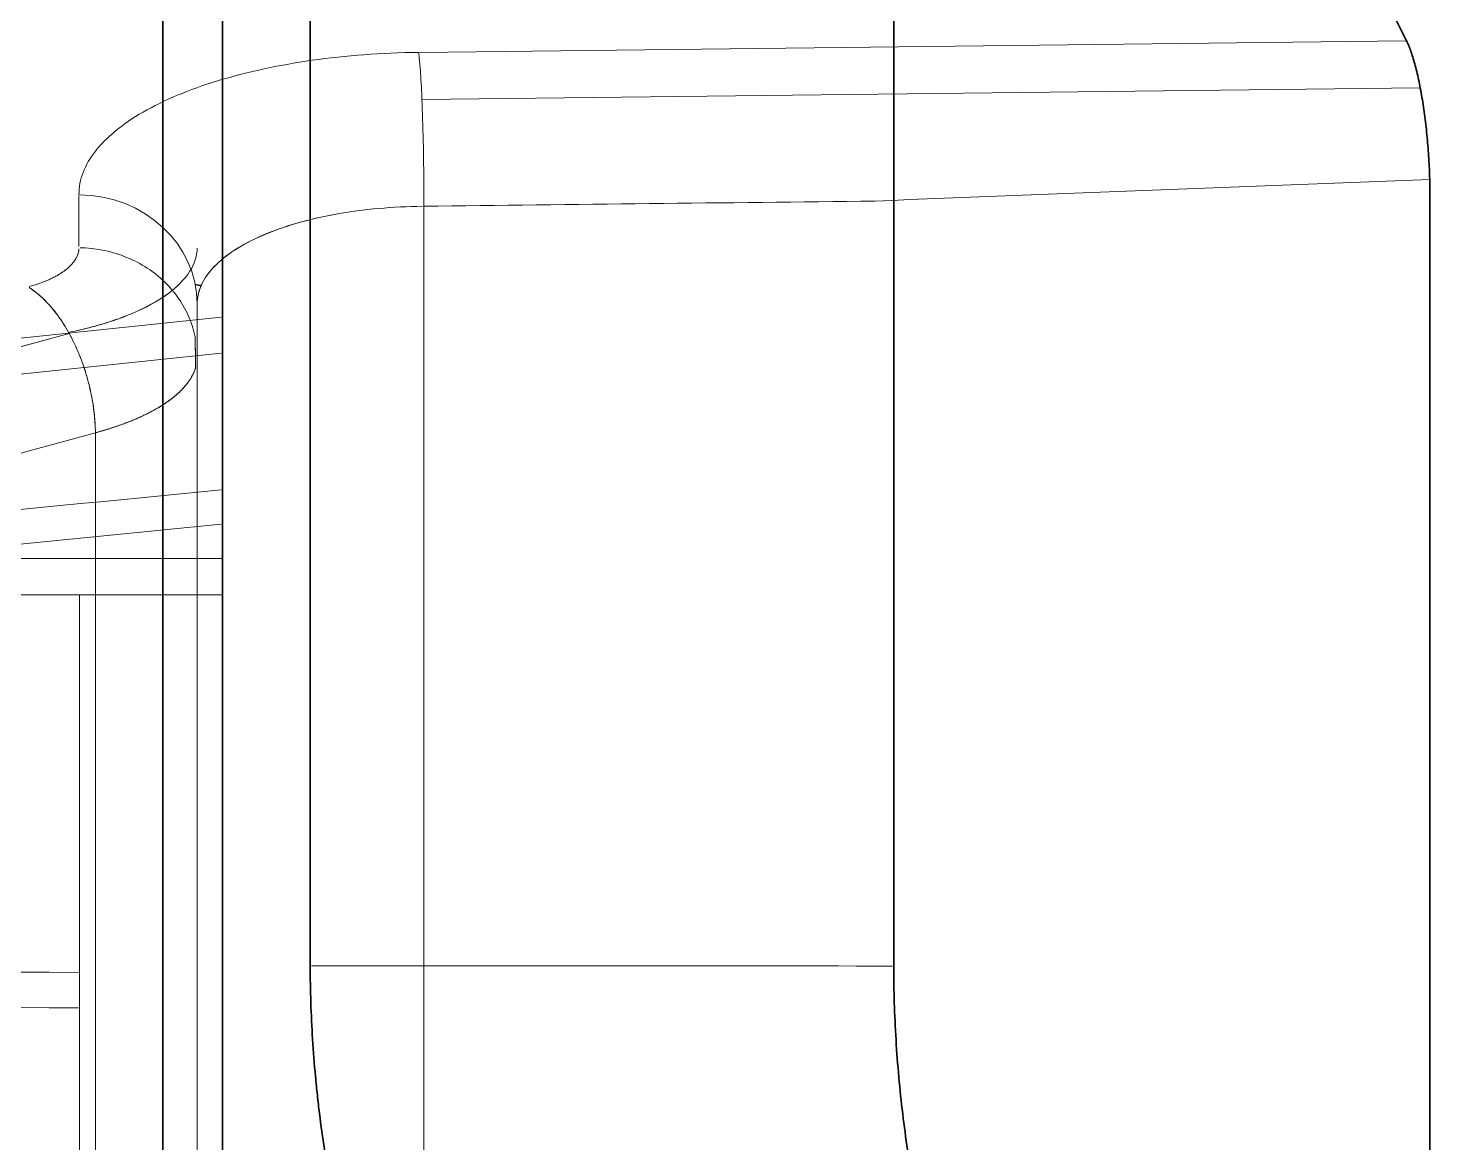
# Model space of a CAD drawing. Header units: millimetres. Extents: x 261 to 3841, y 268 to 4746.
# Drawn here: x 735.13 to 741.03, y 489.59 to 494.28 of the extents above; entities that cross this region are included whole.
import ezdxf
from ezdxf.lldxf.tags import DXFTag

# ---------------------------------------------------------------- set-up
doc = ezdxf.new("R2010")
doc.units = ezdxf.units.MM
doc.layers.add('110', color=7, linetype='Continuous', true_color=0xffffff)
doc.layers.add('20', color=7, linetype='Continuous', true_color=0xffffff)
tags = doc.linetypes.add('DASHED', pattern=[25.72, 12.86, -12.86]).pattern_tags.tags
tags[6:7] = [DXFTag(74, 4), DXFTag(75, 0), DXFTag(340, '0'), DXFTag(46, 0.0), DXFTag(50, 0.0), DXFTag(44, 0.0), DXFTag(45, 0.0)]
tags[4:5] = [DXFTag(74, 4), DXFTag(75, 0), DXFTag(340, '0'), DXFTag(46, 0.0), DXFTag(50, 0.0), DXFTag(44, 0.0), DXFTag(45, 0.0)]

msp = doc.modelspace()

# ---------------------------------------------------------------- linework, layer by layer
at = {"layer": '110', "color": 7, "linetype": 'Continuous', "lineweight": 35}
msp.add_line((735.7007, 593.1905), (735.7007, 299.1905), dxfattribs=at)
at = {"layer": '20', "color": 7, "linetype": 'Continuous', "lineweight": 35}
for p, q in [((735.9507, 422.4925), (735.9507, 505.4862)), ((736.3203, 490.3325), (736.3203, 496.3445)), ((738.774, 496.2673), (738.774, 490.3315)), ((741.029, 493.64), (741.029, 487.4086))]:
    msp.add_line(p, q, dxfattribs=at)
at = {"layer": '20', "color": 7, "linetype": 'DASHED', "lineweight": 13}
for p, q in [((740.9255, 494.2222), (736.7813, 494.1741)), ((736.7813, 494.1741), (740.9255, 494.2222)), ((736.7903, 493.9754), (740.9882, 494.0243)), ((735.3477, 493.3575), (735.3477, 493.5702)), ((735.3477, 493.5702), (735.3477, 493.3575)), ((736.7974, 487.3198), (736.7974, 493.5266)), ((736.7974, 493.5266), (736.7974, 487.3198)), ((735.845, 493.3459), (735.845, 493.3512)), ((735.845, 492.8934), (735.845, 493.1162)), ((735.845, 493.1162), (735.845, 492.8934)), ((735.845, 487.113), (735.845, 493.1162)), ((735.9457, 493.0606), (730.6371, 492.5027)), ((716.663, 487.8528), (735.3064, 492.9921)), ((735.3064, 492.9921), (716.663, 487.8528)), ((730.6371, 492.3511), (735.9457, 492.9091)), ((735.417, 492.5742), (735.417, 486.8116)), ((735.417, 486.8116), (735.417, 492.5742)), ((735.3507, 490.1558), (735.3507, 471.8378))]:
    msp.add_line(p, q, dxfattribs=at)
for centre, major_axis, ratio, start_param, end_param in [((736.7711, 493.715), (0.0058, -0.5025), 0.051764, 1.185836, 2.722105), ((736.7711, 493.715), (-0.0058, 0.5025), 0.051764, 4.327426, 5.863757), ((735.3425, 493.1162), (0.5025, 0), 0.913545, 0, 1.560297), ((735.3425, 493.1162), (0.5025, 0), 0.913545, 6.283183, 7.843486)]:
    msp.add_ellipse(centre, major_axis=major_axis, ratio=ratio, start_param=start_param, end_param=end_param, dxfattribs=at)
for points, degree in [([(717.0005, 493.2277), (723.1393, 495.7056), (729.2782, 498.1836), (735.417, 500.6616)], 3), ([(735.417, 500.6615), (729.2782, 498.1836), (723.1393, 495.7056), (717.0005, 493.2277)], 3), ([(735.417, 495.4141), (729.2782, 493.603), (723.1393, 491.7918), (717.0005, 489.9807)], 3), ([(717.0005, 489.9807), (723.1393, 491.7918), (729.2782, 493.603), (735.417, 495.4141)], 3), ([(738.6952, 493.5488), (739.4731, 493.5792), (740.2511, 493.6096), (741.029, 493.64)], 3), ([(736.7974, 493.5266), (737.43, 493.534), (738.0626, 493.5414), (738.6952, 493.5488)], 3), ([(735.8363, 493.1977), (735.8628, 493.1916)], 1), ([(735.837, 493.1977), (735.8635, 493.1933)], 1), ([(735.8613, 493.1922), (735.8505, 493.1672), (735.845, 493.1417), (735.845, 493.1162)], 3), ([(735.8381, 492.8421), (735.8365, 492.9797)], 1), ([(735.8382, 492.8421), (735.8366, 492.9792)], 1), ([(717.0005, 487.4996), (723.1393, 489.1911), (729.2782, 490.8827), (735.417, 492.5742)], 3), ([(735.417, 492.5742), (729.2782, 490.8827), (723.1393, 489.1911), (717.0005, 487.4996)], 3), ([(730.5332, 491.7984), (732.3376, 491.9773), (734.1417, 492.156), (735.9457, 492.3346)], 3), ([(735.9457, 492.1896), (734.1417, 492.011), (732.3376, 491.8322), (730.5332, 491.6534)], 3), ([(731.3946, 490.3194), (732.7127, 490.3148), (734.0298, 490.31), (735.3457, 490.3049)], 3), ([(736.3254, 490.3325), (737.1399, 490.3322), (737.9544, 490.3318), (738.7689, 490.3315)], 3), ([(735.3457, 490.1558), (734.0297, 490.1609), (732.7127, 490.1657), (731.3946, 490.1702)], 3)]:
    msp.add_open_spline(points, degree=degree, dxfattribs=at)
for points, knots in [([(707.4413, 494.1326), (708.5504, 494.3781), (709.6772, 494.6109), (711.3913, 494.9411), (711.9672, 495.048), (713.1261, 495.2556), (713.7091, 495.3563), (714.8813, 495.5518), (715.4706, 495.6466), (716.6551, 495.8301), (717.2503, 495.9187), (718.4466, 496.0896), (719.0477, 496.1719), (720.2552, 496.33), (720.8616, 496.4059), (721.7752, 496.5148), (722.0804, 496.5503), (722.6919, 496.6206), (722.9983, 496.6555), (723.4578, 496.7081), (723.611, 496.7257), (723.9172, 496.7611), (724.0703, 496.7789), (724.5292, 496.8324), (724.8348, 496.8684), (725.7514, 496.976), (726.3619, 497.0475), (727.2804, 497.1497), (727.5869, 497.183), (728.2015, 497.247), (728.5094, 497.2778), (729.127, 497.3365), (729.4367, 497.3644), (730.0577, 497.4171), (730.3691, 497.4419), (731.3056, 497.5119), (731.9331, 497.5525), (733.1927, 497.6238), (733.8247, 497.6545), (735.0898, 497.7083), (735.7229, 497.7315), (736.3568, 497.7518)], [0, 0, 0, 0, 0.124857, 0.124857, 0.18738, 0.18738, 0.249902, 0.249902, 0.312425, 0.312425, 0.374947, 0.374947, 0.43747, 0.43747, 0.499992, 0.499992, 0.531253, 0.531253, 0.562515, 0.562515, 0.578145, 0.578145, 0.593776, 0.593776, 0.625037, 0.625037, 0.68756, 0.68756, 0.718821, 0.718821, 0.750082, 0.750082, 0.781343, 0.781343, 0.812605, 0.812605, 0.875127, 0.875127, 0.937649, 0.937649, 1, 1, 1, 1]), ([(736.3568, 497.7518), (735.7229, 497.7314), (735.0898, 497.7083), (733.8247, 497.6544), (733.1927, 497.6237), (731.9332, 497.5525), (731.3056, 497.5118), (730.3691, 497.4419), (730.0578, 497.417), (729.4367, 497.3643), (729.1271, 497.3364), (728.5095, 497.2777), (728.2015, 497.2469), (727.587, 497.1829), (727.2804, 497.1497), (726.6681, 497.0816), (726.3624, 497.0466), (725.7513, 496.9759), (725.4459, 496.9401), (724.8349, 496.8683), (724.5293, 496.8324), (723.9174, 496.761), (723.611, 496.7256), (722.9983, 496.6554), (722.692, 496.6206), (722.0804, 496.5503), (721.7752, 496.5148), (721.1662, 496.4421), (720.8624, 496.405), (720.2559, 496.3292), (719.9534, 496.2905), (719.0477, 496.1719), (718.4467, 496.0896), (717.2504, 495.9187), (716.6551, 495.83), (715.4706, 495.6466), (714.8814, 495.5518), (713.7091, 495.3563), (713.1261, 495.2556), (711.9672, 495.048), (711.3914, 494.9411), (709.6772, 494.6109), (708.5504, 494.3781), (707.4413, 494.1326)], [0, 0, 0, 0, 0.062351, 0.062351, 0.124873, 0.124873, 0.187395, 0.187395, 0.218657, 0.218657, 0.249918, 0.249918, 0.281179, 0.281179, 0.31244, 0.31244, 0.343702, 0.343702, 0.374963, 0.374963, 0.406224, 0.406224, 0.437485, 0.437485, 0.468747, 0.468747, 0.500008, 0.500008, 0.531269, 0.531269, 0.56253, 0.56253, 0.625053, 0.625053, 0.687575, 0.687575, 0.750098, 0.750098, 0.81262, 0.81262, 0.875143, 0.875143, 1, 1, 1, 1]), ([(735.3477, 493.5752), (735.3478, 493.6395), (735.3948, 493.7609), (735.5987, 493.9287), (735.9157, 494.0616), (736.3218, 494.1495), (736.6186, 494.1722), (736.7762, 494.174)], [0, 0, 0, 0, 0.199973, 0.39998, 0.599987, 0.799993, 1, 1, 1, 1]), ([(741.029, 493.5761), (741.029, 493.591), (741.0288, 493.6062), (741.0283, 493.6343), (741.0279, 493.6472), (741.0274, 493.6601)], [0, 0, 0, 0, 0.551344, 0.551344, 1, 1, 1, 1]), ([(735.845, 493.1162), (735.845, 493.143), (735.851, 493.1698), (735.8749, 493.2223), (735.8929, 493.2479), (735.9399, 493.2971), (735.969, 493.3207), (736.0374, 493.3649), (736.0767, 493.3856), (736.1642, 493.4233), (736.2123, 493.4404), (736.3156, 493.4702), (736.3708, 493.483), (736.4864, 493.5038), (736.5469, 493.5119), (736.669, 493.5229), (736.7306, 493.5259), (736.7923, 493.5265)], [0, 0, 0, 0, 0.125413, 0.125413, 0.250827, 0.250827, 0.37624, 0.37624, 0.501654, 0.501654, 0.627067, 0.627067, 0.752481, 0.752481, 0.877894, 0.877894, 1, 1, 1, 1]), ([(736.7923, 493.5265), (736.7307, 493.5259), (736.6692, 493.5229), (736.5473, 493.512), (736.487, 493.5039), (736.3717, 493.4831), (736.3165, 493.4704), (736.2132, 493.4406), (736.165, 493.4236), (736.0775, 493.3859), (736.0381, 493.3653), (735.9695, 493.321), (735.9403, 493.2975), (735.893, 493.2482), (735.8751, 493.2225), (735.8625, 493.1949), (735.8619, 493.1935), (735.8613, 493.1922)], [0, 0, 0, 0, 0.138627, 0.138627, 0.281008, 0.281008, 0.42339, 0.42339, 0.565771, 0.565771, 0.708153, 0.708153, 0.850535, 0.850535, 0.992916, 0.992916, 1, 1, 1, 1]), ([(735.3041, 492.9962), (735.3285, 493.0012), (735.3524, 493.0065), (735.448, 493.0301), (735.513, 493.0513), (735.6287, 493.1001), (735.6794, 493.1278), (735.7605, 493.1869), (735.7923, 493.2191), (735.8338, 493.2844), (735.8444, 493.3174), (735.8449, 493.3512)], [0, 0, 0, 0, 0.075725, 0.075725, 0.30816, 0.30816, 0.540595, 0.540595, 0.77303, 0.77303, 1, 1, 1, 1]), ([(735.3527, 493.3524), (735.3837, 493.3518), (735.4147, 493.3486), (735.477, 493.3367), (735.5083, 493.3278), (735.5685, 493.3045), (735.5973, 493.2902), (735.6514, 493.2567), (735.6767, 493.2375), (735.7226, 493.1951), (735.7433, 493.1718), (735.7794, 493.1221), (735.7948, 493.0956), (735.8196, 493.0404), (735.8291, 493.0117), (735.8361, 492.9791), (735.8368, 492.9758), (735.8374, 492.9725)], [0, 0, 0, 0, 0.134378, 0.134378, 0.275996, 0.275996, 0.417614, 0.417614, 0.559232, 0.559232, 0.70085, 0.70085, 0.842468, 0.842468, 0.984086, 0.984086, 1, 1, 1, 1]), ([(735.8375, 492.972), (735.8369, 492.9755), (735.8362, 492.9789), (735.8291, 493.0117), (735.8196, 493.0404), (735.7948, 493.0956), (735.7794, 493.1221), (735.7433, 493.1718), (735.7226, 493.1951), (735.6767, 493.2375), (735.6514, 493.2567), (735.5973, 493.2902), (735.5685, 493.3045), (735.5083, 493.3278), (735.477, 493.3367), (735.4147, 493.3486), (735.3837, 493.3518), (735.3527, 493.3524)], [0, 0, 0, 0, 0.01668, 0.01668, 0.158188, 0.158188, 0.299695, 0.299695, 0.441203, 0.441203, 0.582711, 0.582711, 0.724218, 0.724218, 0.865726, 0.865726, 1, 1, 1, 1]), ([(735.417, 492.5742), (735.4167, 492.6039), (735.4146, 492.6346), (735.4069, 492.6967), (735.4014, 492.7282), (735.387, 492.7907), (735.3781, 492.8218), (735.3575, 492.8824), (735.3457, 492.9119), (735.3196, 492.9684), (735.3053, 492.9953), (735.2747, 493.0455), (735.2584, 493.0689), (735.2244, 493.111), (735.2067, 493.1299), (735.172, 493.1612), (735.155, 493.1741), (735.138, 493.1845)], [0, 0, 0, 0, 0.126221, 0.126221, 0.252441, 0.252441, 0.378662, 0.378662, 0.504883, 0.504883, 0.631104, 0.631104, 0.757324, 0.757324, 0.883545, 0.883545, 1, 1, 1, 1]), ([(735.417, 492.5742), (735.4167, 492.6011), (735.415, 492.6298), (735.408, 492.6897), (735.4028, 492.7209), (735.3887, 492.7841), (735.3799, 492.8162), (735.3587, 492.8794), (735.3464, 492.9105), (735.319, 492.9698), (735.3039, 492.998), (735.272, 493.0498), (735.2551, 493.0734), (735.2207, 493.1153), (735.2032, 493.1335), (735.17, 493.1629), (735.1543, 493.1745), (735.139, 493.184)], [0, 0, 0, 0, 0.126352, 0.126352, 0.252705, 0.252705, 0.379057, 0.379057, 0.50541, 0.50541, 0.631762, 0.631762, 0.758115, 0.758115, 0.884467, 0.884467, 1, 1, 1, 1]), ([(735.7407, 493.1734), (735.7342, 493.168), (735.7273, 493.1628), (735.6797, 493.1281), (735.6293, 493.1004), (735.5136, 493.0515), (735.4488, 493.0304), (735.3533, 493.0067), (735.3289, 493.0013), (735.3041, 492.9963)], [0, 0, 0, 0, 0.069874, 0.069874, 0.469003, 0.469003, 0.868132, 0.868132, 1, 1, 1, 1]), ([(735.417, 492.5742), (735.4199, 492.575), (735.4258, 492.5766), (735.4345, 492.579), (735.4432, 492.5815), (735.4519, 492.584), (735.4606, 492.5866), (735.4692, 492.5893), (735.4778, 492.592), (735.4864, 492.5947), (735.4949, 492.5975), (735.5034, 492.6003), (735.5119, 492.6032), (735.5203, 492.6062), (735.5286, 492.6092), (735.5369, 492.6122), (735.5452, 492.6153), (735.5534, 492.6185), (735.5616, 492.6217), (735.5697, 492.625), (735.5777, 492.6283), (735.5857, 492.6316), (735.5936, 492.6351), (735.6015, 492.6385), (735.6092, 492.6421), (735.6169, 492.6457), (735.6246, 492.6493), (735.6321, 492.653), (735.6396, 492.6567), (735.6469, 492.6605), (735.6542, 492.6644), (735.6614, 492.6683), (735.6686, 492.6722), (735.6756, 492.6763), (735.6825, 492.6803), (735.6893, 492.6844), (735.696, 492.6886), (735.7026, 492.6928), (735.7091, 492.6971), (735.7155, 492.7014), (735.7218, 492.7058), (735.7279, 492.7102), (735.7339, 492.7147), (735.7398, 492.7192), (735.7456, 492.7238), (735.7513, 492.7284), (735.7568, 492.7331), (735.7621, 492.7378), (735.7674, 492.7426), (735.7725, 492.7474), (735.7774, 492.7523), (735.7822, 492.7572), (735.7869, 492.7622), (735.7913, 492.7672), (735.7957, 492.7723), (735.7998, 492.7774), (735.8039, 492.7825), (735.8077, 492.7877), (735.8114, 492.7929), (735.8149, 492.7982), (735.8182, 492.8035), (735.8213, 492.8089), (735.8243, 492.8143), (735.8271, 492.8197), (735.8296, 492.8252), (735.832, 492.8307), (735.8342, 492.8362), (735.8363, 492.8418), (735.8379, 492.8469), (735.8389, 492.8502), (735.8392, 492.8517)], [0, 0, 0, 0, 0.012529, 0.025125, 0.037788, 0.050518, 0.063315, 0.076178, 0.089108, 0.102105, 0.115169, 0.128299, 0.141497, 0.154761, 0.168092, 0.18149, 0.194955, 0.208486, 0.222085, 0.23575, 0.249482, 0.263281, 0.277146, 0.291079, 0.305078, 0.319144, 0.333277, 0.347477, 0.361744, 0.376077, 0.390477, 0.404944, 0.419478, 0.434079, 0.448747, 0.463481, 0.478282, 0.49315, 0.508085, 0.523087, 0.538155, 0.553291, 0.568493, 0.583762, 0.599098, 0.614501, 0.62997, 0.645507, 0.66111, 0.67678, 0.692517, 0.70832, 0.724191, 0.740128, 0.756132, 0.772203, 0.788341, 0.804546, 0.820818, 0.837156, 0.853561, 0.870033, 0.886572, 0.903178, 0.919851, 0.93659, 0.953396, 0.970269, 0.987209, 1, 1, 1, 1]), ([(735.8392, 492.8516), (735.8392, 492.8514), (735.8384, 492.8485), (735.8366, 492.8428), (735.8337, 492.8346), (735.8303, 492.8265), (735.8265, 492.8184), (735.8223, 492.8105), (735.8177, 492.8026), (735.8127, 492.7948), (735.8073, 492.7871), (735.8016, 492.7795), (735.7955, 492.772), (735.789, 492.7646), (735.7823, 492.7572), (735.7751, 492.75), (735.7677, 492.7429), (735.76, 492.7359), (735.752, 492.729), (735.7436, 492.7222), (735.735, 492.7155), (735.7262, 492.7089), (735.717, 492.7024), (735.7076, 492.6961), (735.698, 492.6898), (735.6881, 492.6837), (735.6781, 492.6777), (735.6678, 492.6718), (735.6573, 492.666), (735.6466, 492.6603), (735.6357, 492.6547), (735.6246, 492.6493), (735.6134, 492.644), (735.602, 492.6387), (735.5904, 492.6336), (735.5787, 492.6287), (735.5669, 492.6238), (735.5549, 492.619), (735.5428, 492.6144), (735.5306, 492.6099), (735.5183, 492.6055), (735.5059, 492.6012), (735.4934, 492.597), (735.4809, 492.5929), (735.4682, 492.589), (735.4555, 492.5851), (735.4427, 492.5814), (735.4299, 492.5777), (735.4213, 492.5754), (735.417, 492.5742)], [0, 0, 0, 0, 0.001723, 0.026677, 0.051486, 0.076151, 0.100672, 0.125047, 0.149279, 0.173365, 0.197307, 0.221105, 0.244758, 0.268266, 0.29163, 0.31485, 0.337924, 0.360855, 0.38364, 0.406282, 0.428778, 0.45113, 0.473338, 0.495401, 0.517319, 0.539093, 0.560722, 0.582207, 0.603547, 0.624743, 0.645794, 0.666701, 0.687463, 0.70808, 0.728553, 0.748882, 0.769066, 0.789105, 0.809, 0.82875, 0.848356, 0.867817, 0.887134, 0.906306, 0.925334, 0.944217, 0.962956, 0.98155, 1, 1, 1, 1]), ([(735.3507, 492.0447), (735.1188, 492.0447), (734.8869, 492.0447), (734.5077, 492.0447), (734.3604, 492.0447), (734.2131, 492.0447)], [0, 0, 0, 0, 0.611624, 0.611624, 1, 1, 1, 1]), ([(735.3507, 492.0447), (735.4489, 492.0447), (735.5472, 492.0447), (735.7472, 492.0447), (735.8489, 492.0447), (735.9507, 492.0447)], [0, 0, 0, 0, 0.491295, 0.491295, 1, 1, 1, 1]), ([(734.2092, 491.8931), (734.6398, 491.8931), (735.0703, 491.8931), (735.6508, 491.8931), (735.8008, 491.8931), (735.9507, 491.8931)], [0, 0, 0, 0, 0.74174, 0.74174, 1, 1, 1, 1]), ([(735.3507, 491.8932), (735.3507, 491.8931), (735.3507, 491.8849), (735.3507, 491.8524), (735.3507, 491.828), (735.3507, 491.7783), (735.3507, 491.7595), (735.3507, 491.7277), (735.3507, 491.7164), (735.3507, 491.6929), (735.3507, 491.6805), (735.3507, 491.6418), (735.3507, 491.6137), (735.3507, 491.5526), (735.3507, 491.5195), (735.3507, 491.4658), (735.3507, 491.4473), (735.3507, 491.4086), (735.3507, 491.3885), (735.3507, 491.3263), (735.3507, 491.2824), (735.3507, 491.189), (735.3507, 491.1396), (735.3507, 491.0739), (735.3507, 491.0605), (735.3507, 491.0334), (735.3507, 491.0196), (735.3507, 490.978), (735.3507, 490.9497), (735.3507, 490.8632), (735.3507, 490.8033), (735.3507, 490.7253), (735.3507, 490.7096), (735.3507, 490.6777), (735.3507, 490.6617), (735.3507, 490.6135), (735.3507, 490.5812), (735.3507, 490.4841), (735.3507, 490.4188), (735.3507, 490.3365), (735.3507, 490.32), (735.3507, 490.2869), (735.3507, 490.2704), (735.3507, 490.2209), (735.3507, 490.1882), (735.3507, 490.1558)], [0, 0, 0, 0, 0.125, 0.125, 0.25, 0.25, 0.3125, 0.3125, 0.34375, 0.34375, 0.375, 0.375, 0.4375, 0.4375, 0.5, 0.5, 0.53125, 0.53125, 0.5625, 0.5625, 0.625, 0.625, 0.6875, 0.6875, 0.703125, 0.703125, 0.71875, 0.71875, 0.75, 0.75, 0.8125, 0.8125, 0.828125, 0.828125, 0.84375, 0.84375, 0.875, 0.875, 0.9375, 0.9375, 0.953125, 0.953125, 0.96875, 0.96875, 1, 1, 1, 1])]:
    msp.add_open_spline(points, degree=3, knots=knots, dxfattribs=at)
at = {"layer": '20', "color": 7, "linetype": 'Continuous', "lineweight": 35}
for points, knots in [([(739.2319, 497.0829), (739.3935, 496.8469), (739.5895, 496.5509), (739.7778, 496.2536), (739.8525, 496.1345), (739.8896, 496.075), (739.9997, 495.8962), (740.0719, 495.777), (740.4261, 495.1804), (740.6887, 494.7019), (740.9306, 494.2223)], [0, 0, 0, 0, 0.25, 0.3125, 0.3125, 0.375, 0.375, 0.5, 0.5, 1, 1, 1, 1]), ([(741.028, 493.6411), (741.0276, 493.6554), (741.0271, 493.67), (741.0258, 493.6992), (741.025, 493.7138), (741.0223, 493.7576), (741.02, 493.7868), (741.0158, 493.8308), (741.0143, 493.8455), (741.011, 493.8743), (741.0093, 493.8885), (741.0039, 493.9305), (740.9998, 493.9577), (740.9932, 493.9974), (740.9909, 494.0103), (740.9861, 494.0354), (740.9837, 494.0476), (740.9786, 494.0713), (740.976, 494.0828), (740.9707, 494.1049), (740.968, 494.1154), (740.9598, 494.1456), (740.9542, 494.1638), (740.9454, 494.1881), (740.9425, 494.1958), (740.9365, 494.2099), (740.9336, 494.2164), (740.9306, 494.2223)], [0, 0, 0, 0, 0.0625, 0.0625, 0.125, 0.125, 0.25, 0.25, 0.3125, 0.3125, 0.375, 0.375, 0.5, 0.5, 0.5625, 0.5625, 0.625, 0.625, 0.6875, 0.6875, 0.75, 0.75, 0.875, 0.875, 0.9375, 0.9375, 1, 1, 1, 1]), ([(736.792, 488.4752), (736.7628, 488.496), (736.7337, 488.526), (736.6905, 488.5845), (736.6761, 488.6063), (736.6546, 488.6424), (736.6474, 488.6551), (736.6333, 488.6814), (736.6262, 488.695), (736.5914, 488.7657), (736.5646, 488.83), (736.5325, 488.9202), (736.5262, 488.9388), (736.5136, 488.9769), (736.5074, 488.9965), (736.4892, 489.0562), (736.4659, 489.1386), (736.4446, 489.2267), (736.4293, 489.2951), (736.4244, 489.3182), (736.4147, 489.3652), (736.41, 489.3892), (736.3873, 489.5099), (736.3719, 489.6092), (736.3561, 489.737), (736.3531, 489.7627), (736.3475, 489.8146), (736.3448, 489.8407), (736.3375, 489.9193), (736.3334, 489.9715), (736.3237, 490.1273), (736.3203, 490.2304), (736.3203, 490.3325)], [0, 0, 0, 0, 0.125, 0.125, 0.1875, 0.1875, 0.21875, 0.21875, 0.25, 0.25, 0.375, 0.375, 0.40625, 0.40625, 0.4375, 0.4375, 0.5, 0.5625, 0.5625, 0.59375, 0.59375, 0.625, 0.625, 0.75, 0.75, 0.78125, 0.78125, 0.8125, 0.8125, 0.875, 0.875, 1, 1, 1, 1]), ([(738.774, 490.3315), (738.774, 490.2294), (738.7772, 490.1257), (738.7869, 489.9679), (738.7908, 489.9156), (738.8002, 489.8121), (738.8111, 489.7094), (738.8247, 489.6084), (738.8361, 489.5333), (738.84, 489.5083), (738.8482, 489.459), (738.8525, 489.4347), (738.8744, 489.3149), (738.894, 489.2243), (738.9212, 489.1174), (738.9267, 489.0963), (738.9381, 489.0549), (738.9439, 489.0344), (738.9616, 488.9746), (738.9738, 488.9367), (739.011, 488.8287), (739.037, 488.7644), (739.0709, 488.6934), (739.0778, 488.6796), (739.0916, 488.6532), (739.0985, 488.6406), (739.1194, 488.6045), (739.1333, 488.5828), (739.1753, 488.5242), (739.2035, 488.4942), (739.2319, 488.4733)], [0, 0, 0, 0, 0.125, 0.125, 0.1875, 0.1875, 0.25, 0.3125, 0.3125, 0.34375, 0.34375, 0.375, 0.375, 0.5, 0.5, 0.53125, 0.53125, 0.5625, 0.5625, 0.625, 0.625, 0.75, 0.75, 0.78125, 0.78125, 0.8125, 0.8125, 0.875, 0.875, 1, 1, 1, 1])]:
    msp.add_open_spline(points, degree=3, knots=knots, dxfattribs=at)
at = {"layer": '20', "color": 7, "linetype": 'DASHED', "lineweight": 13}
for points, weights in [([(735.3476, 493.3476), (735.3437, 493.2823), (735.2687, 493.2254), (735.1386, 493.1885)], [1.2317097929, 1.14689428162, 1.14810591648, 1.23534469747]), ([(735.1386, 493.1885), (735.2687, 493.2253), (735.3437, 493.2823), (735.3476, 493.3475)], [1.2353744847, 1.14811134452, 1.14689502665, 1.23172553108])]:
    msp.add_rational_spline(points, weights, degree=3, dxfattribs=at)
at = {"layer": '20', "color": 7, "linetype": 'Continuous', "lineweight": 13}
msp.add_open_spline([(738.7689, 490.3315), (737.9544, 490.3318), (737.1399, 490.3322), (736.3254, 490.3325)], degree=3, dxfattribs=at)

doc.saveas('drawing.dxf')
